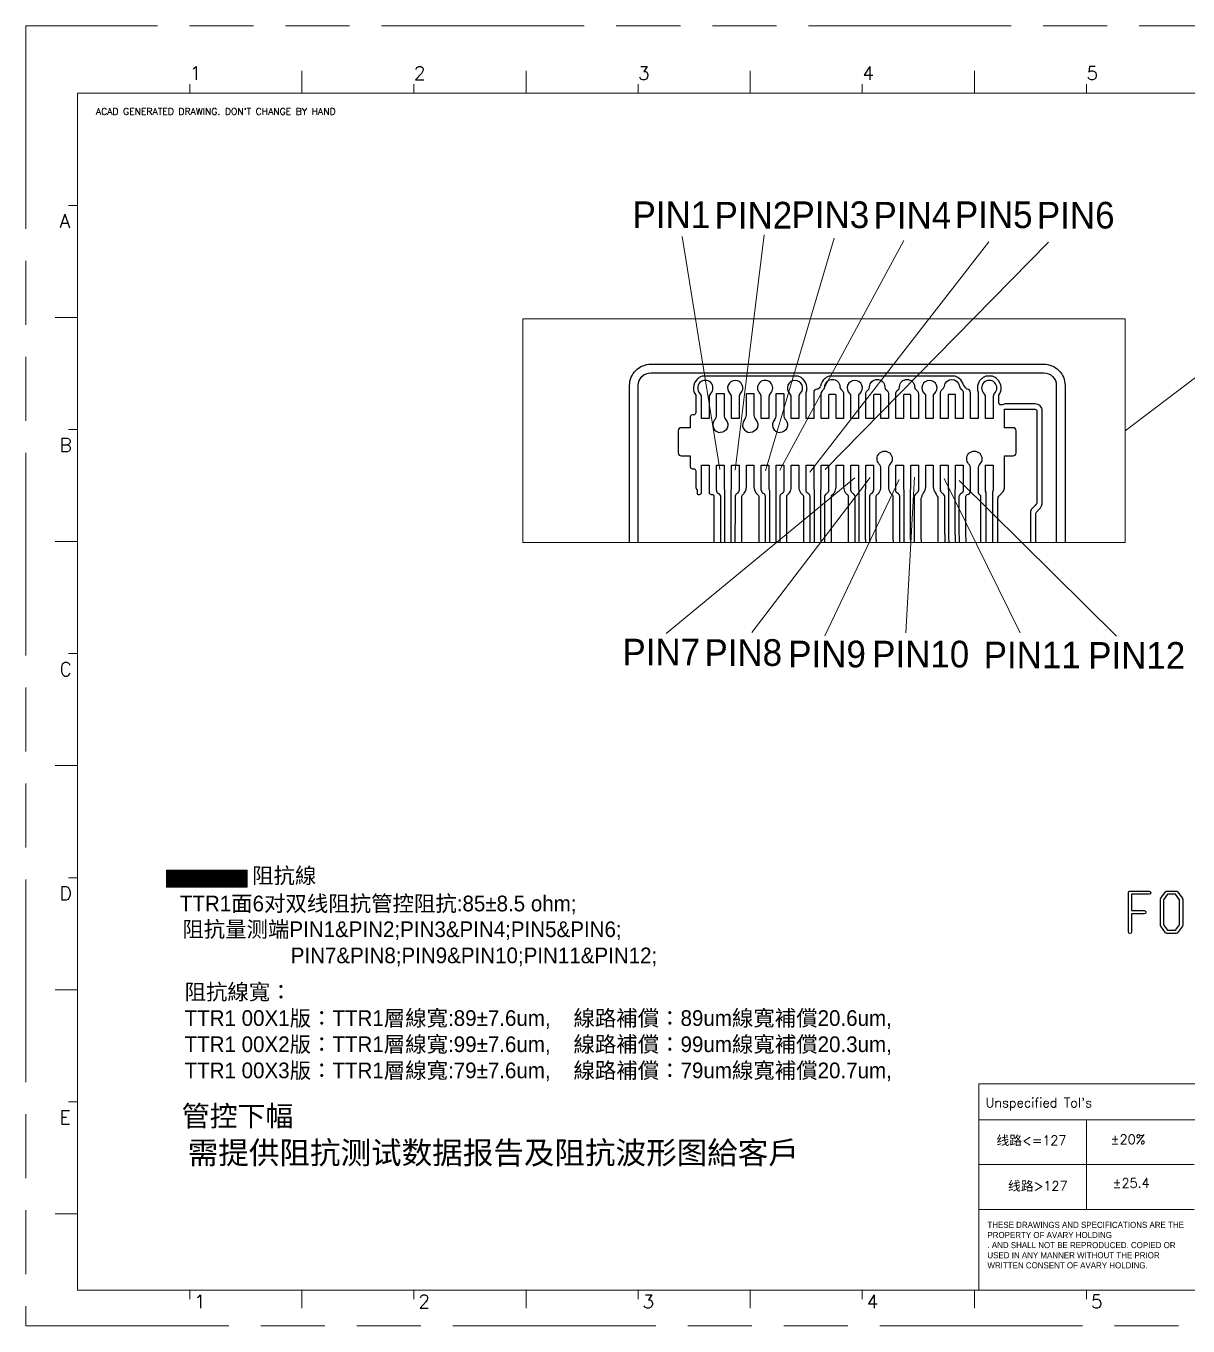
# Model space of a CAD drawing. Extents: x 3712 to 3815, y -392 to -307.
# Drawn here: x 3711.7 to 3766.2, y -391.8 to -330.8 of the extents above; entities that cross this region are included whole.
import ezdxf

# ---------------------------------------------------------------- set-up
doc = ezdxf.new("R2010")
doc.units = 0
doc.linetypes.add('PHANTOM', pattern=[29.5, 9.5, -1.5, 3, -1.5, 3, -1.5, 9.5])
doc.layers.get('0').update_dxf_attribs({"lineweight": 9})
doc.layers.add('0PAPERF', color=2, linetype='PHANTOM', lineweight=9, plot=False)
doc.layers.add('gbr-dxf_layer0', color=7, linetype='Continuous')
doc.layers.add('gbr-outline-dxf_layer1', color=2, linetype='Continuous')
doc.layers.add('備註', color=1, linetype='Continuous', lineweight=9)
doc.styles.add('SIMPLEX', font='simplex.shx')
doc.styles.get("Standard").update_dxf_attribs({"font": 'PMingLiU.ttf'})

msp = doc.modelspace()

# ---------------------------------------------------------------- hatches: boundary and pattern name
at = {"layer": '備註'}
h = msp.add_hatch(dxfattribs=at)
h.set_pattern_fill('ANSI31', color=1, scale=0.271866, style=0)
h.set_pattern_definition([(45, (3941.96731, -288.460075), (-0.0240297424, 0.0240297424), [])])
h.paths.add_polyline_path([(3718.301, -370.393), (3722.075, -370.393), (3722.075, -371.178), (3718.301, -371.178)])

# ---------------------------------------------------------------- linework, layer by layer
for p, q in [((3724.637, -333.979), (3724.637, -332.928)), ((3735.141, -333.979), (3735.141, -332.928)), ((3745.644, -333.979), (3745.644, -332.928)), ((3756.148, -333.979), (3756.148, -332.928)), ((3719.385, -333.979), (3719.385, -333.559)), ((3729.889, -333.979), (3729.889, -333.559)), ((3740.392, -333.979), (3740.392, -333.559)), ((3750.896, -333.979), (3750.896, -333.559)), ((3761.4, -333.979), (3761.4, -333.559)), ((3795.223, -333.979), (3714.133, -333.979)), ((3714.133, -333.979), (3714.133, -390.07)), ((3714.133, -339.231), (3713.713, -339.231)), ((3714.133, -344.483), (3713.082, -344.483)), ((3714.133, -349.735), (3713.713, -349.735)), ((3714.133, -354.987), (3713.082, -354.987)), ((3714.133, -360.238), (3713.713, -360.238)), ((3714.133, -365.49), (3713.082, -365.49)), ((3714.133, -370.742), (3713.713, -370.742)), ((3714.133, -375.994), (3713.082, -375.994)), ((3756.358, -380.406), (3756.358, -390.07)), ((3756.358, -380.406), (3795.223, -380.406)), ((3714.133, -381.246), (3713.713, -381.246)), ((3756.358, -382.087), (3771.694, -382.087)), ((3761.4, -386.288), (3761.4, -382.087)), ((3756.358, -384.187), (3766.442, -384.187)), ((3714.133, -386.498), (3713.082, -386.498)), ((3756.358, -386.288), (3766.442, -386.288)), ((3714.133, -390.07), (3795.223, -390.07)), ((3719.385, -390.07), (3719.385, -390.49)), ((3724.637, -390.07), (3724.637, -390.91)), ((3729.889, -390.07), (3729.889, -390.49)), ((3735.141, -390.07), (3735.141, -390.91)), ((3740.392, -390.07), (3740.392, -390.49)), ((3745.644, -390.07), (3745.644, -390.91)), ((3750.896, -390.07), (3750.896, -390.49)), ((3756.148, -390.07), (3756.148, -390.91)), ((3761.4, -390.07), (3761.4, -390.49))]:
    msp.add_line(p, q)
at = {"layer": '0PAPERF'}
for p, q in [((3797.871, -330.826), (3711.716, -330.826)), ((3711.716, -330.826), (3711.716, -391.75)), ((3711.716, -391.75), (3797.871, -391.75))]:
    msp.add_line(p, q, dxfattribs=at)
at = {"layer": 'gbr-dxf_layer0'}
for p, q in [((3742.906, -347.079), (3748.273, -347.079)), ((3747.824, -347.232), (3743.462, -347.232)), ((3748.282, -347.08), (3748.848, -347.08)), ((3748.857, -347.079), (3755.817, -347.079)), ((3755.174, -347.232), (3749.412, -347.232)), ((3755.826, -347.08), (3756.24, -347.08)), ((3756.249, -347.079), (3757.425, -347.079)), ((3756.924, -347.232), (3756.762, -347.232)), ((3748.62, -347.996), (3748.62, -348.049)), ((3748.62, -348.049), (3748.62, -348.227)), ((3752.121, -348.052), (3752.121, -348.588)), ((3753.521, -348.052), (3753.521, -348.588)), ((3756.321, -348.049), (3756.321, -348.227)), ((3742.76, -349.655), (3742.426, -349.655)), ((3745.82, -351.993), (3745.82, -352.428)), ((3747.92, -351.993), (3747.92, -352.434)), ((3750.021, -351.993), (3750.021, -352.434)), ((3752.121, -351.574), (3752.121, -351.993)), ((3752.121, -351.993), (3752.121, -352.434)), ((3754.221, -351.993), (3754.221, -352.427)), ((3756.321, -351.574), (3756.321, -351.993)), ((3756.321, -351.993), (3756.321, -352.577)), ((3743.72, -352.4), (3743.72, -352.577)), ((3743.72, -352.577), (3743.72, -352.681)), ((3756.321, -352.577), (3756.321, -352.66)), ((3745.257, -355.038), (3745.258, -353.328)), ((3743.94, -353.549), (3743.94, -355.038))]:
    msp.add_line(p, q, dxfattribs=at)
at = {"layer": 'gbr-dxf_layer0', "color": 1}
for p, q in [((3744.065, -352.577), (3744.065, -352.4)), ((3744.754, -353.347), (3744.754, -352.595)), ((3744.753, -355.038), (3744.754, -353.356)), ((3744.932, -353.347), (3744.931, -355.038)), ((3744.444, -353.549), (3744.444, -355.038))]:
    msp.add_line(p, q, dxfattribs=at)
at = {"layer": 'gbr-dxf_layer0', "color": 6}
for p, q in [((3754.565, -352.577), (3754.565, -352.4)), ((3754.938, -352.588), (3754.938, -354.655))]:
    msp.add_line(p, q, dxfattribs=at)
at = {"layer": 'gbr-dxf_layer0', "linetype": 'Continuous'}
for points in [[(3740.399, -355.038), (3740.399, -347.673, -0.414219), (3740.993, -347.08), (3742.897, -347.08)], [(3743.46, -347.232, 0.207238), (3743.205, -347.342, -0.044605), (3743.195, -347.351)], [(3749.41, -347.232, 0.207236), (3749.155, -347.342, -0.044563), (3749.146, -347.351)], [(3757.433, -347.08), (3759.393, -347.08, -0.414221), (3759.986, -347.673), (3759.986, -355.038)], [(3743.195, -347.352, 0.229178), (3742.983, -347.791, 0.161302), (3743.093, -348.125), (3743.093, -348.952, -0.414254), (3742.993, -349.052), (3742.935, -349.052, 0.414074), (3742.835, -349.152), (3742.835, -349.579)], [(3748.303, -347.802), (3748.302, -347.771, 0.220116), (3748.09, -347.352)], [(3748.62, -348.227), (3748.62, -349.218), (3748.265, -349.218), (3748.265, -348.227), (3748.265, -348.049), (3748.265, -348.003, 0.090153), (3748.306, -347.805)], [(3748.938, -347.714), (3748.927, -347.735), (3748.855, -347.807, 0.011086), (3748.842, -347.82, -0.209601), (3748.787, -347.845), (3748.772, -347.845)], [(3751.065, -348.049, -0.196728), (3751.117, -347.925), (3751.216, -347.826), (3751.238, -347.73, -0.401236), (3751.593, -347.39, -0.401247), (3751.948, -347.73), (3751.969, -347.826), (3752.069, -347.925, -0.196722), (3752.121, -348.049)], [(3752.465, -348.049, -0.196728), (3752.517, -347.925), (3752.616, -347.826), (3752.638, -347.73, -0.401216), (3752.993, -347.39, -0.401235), (3753.348, -347.73), (3753.37, -347.826), (3753.469, -347.925, -0.196722), (3753.521, -348.049)], [(3755.965, -347.995, 0.414241), (3755.815, -347.845, -0.377773), (3755.766, -347.801, 0.0324), (3755.731, -347.762), (3755.648, -347.678), (3755.637, -347.662)], [(3756.321, -347.601, 0.087331), (3756.287, -347.791, 0.087324), (3756.321, -347.98), (3756.321, -348.049)], [(3757.458, -348.582), (3757.439, -348.587), (3757.395, -348.587, -0.414106), (3757.295, -348.487), (3757.295, -348.122, 0.159348), (3757.403, -347.791, 0.229189), (3757.19, -347.352)], [(3743.794, -348.042, 0.200387), (3743.72, -348.22), (3743.72, -349.218), (3743.365, -349.218), (3743.365, -348.22, 0.200479), (3743.291, -348.042)], [(3743.978, -349.285, 0.182128), (3744.065, -349.053), (3744.065, -348.049), (3744.42, -348.049), (3744.42, -349.054, 0.182055), (3744.507, -349.285, -0.649218), (3744.243, -349.878)], [(3745.194, -348.042, 0.200485), (3745.12, -348.22), (3745.12, -349.218), (3744.765, -349.218), (3744.765, -348.22, 0.196935), (3744.693, -348.044)], [(3745.378, -349.285, 0.182043), (3745.465, -349.054), (3745.465, -348.049), (3745.82, -348.049), (3745.82, -349.053, 0.182128), (3745.907, -349.285, -0.64921), (3745.643, -349.878)], [(3746.594, -348.042, 0.200485), (3746.52, -348.22), (3746.52, -349.218), (3746.165, -349.218), (3746.165, -348.22, 0.200479), (3746.091, -348.042)], [(3746.778, -349.285, 0.182128), (3746.865, -349.053), (3746.865, -348.049), (3747.22, -348.049), (3747.22, -349.054, 0.182055), (3747.307, -349.285, -0.649218), (3747.043, -349.878)], [(3747.992, -348.044, 0.196906), (3747.92, -348.22), (3747.92, -349.218), (3747.565, -349.218), (3747.565, -348.22, 0.200479), (3747.491, -348.042)], [(3757.095, -348.042, 0.200485), (3757.021, -348.22), (3757.021, -349.218), (3756.665, -349.218), (3756.665, -348.22, 0.200479), (3756.591, -348.042)], [(3757.249, -355.038, -0.000025), (3757.249, -355.038), (3757.249, -352.996, -0.1982), (3757.321, -352.822), (3757.478, -352.665, 0.19853), (3757.55, -352.492), (3757.55, -350.971), (3757.96, -350.971, 0.391826), (3758.11, -350.833), (3758.11, -349.793, 0.391618), (3757.96, -349.655), (3757.55, -349.655), (3757.55, -348.791), (3758.998, -348.791, -0.414253), (3759.074, -348.867), (3759.074, -353.123, -0.198542), (3759.002, -353.296), (3758.845, -353.453, 0.198195), (3758.773, -353.627), (3758.773, -355.038)], [(3759.028, -353.662, -0.196701), (3759.05, -353.608), (3759.183, -353.476, 0.198476), (3759.329, -353.123), (3759.329, -348.867, 0.414223), (3758.998, -348.536), (3757.774, -348.536, -0.019087), (3757.747, -348.537, -0.019078), (3757.72, -348.536), (3757.626, -348.536, 0.126861), (3757.466, -348.577)], [(3742.425, -349.655, 0.390636), (3742.276, -349.793), (3742.276, -350.833)], [(3751.765, -351.573, 0.181869), (3751.678, -351.342, -0.185026), (3751.587, -351.104, -0.414223), (3751.943, -350.749, -0.414223), (3752.298, -351.104, -0.185026), (3752.207, -351.342, 0.18188), (3752.121, -351.573)], [(3755.965, -351.573, 0.181869), (3755.878, -351.342, -0.185026), (3755.787, -351.104, -0.414223), (3756.143, -350.749, -0.414223), (3756.499, -351.104, -0.185026), (3756.407, -351.342, 0.18188), (3756.321, -351.573)], [(3742.835, -351.047), (3742.835, -351.475, 0.414099), (3742.935, -351.575), (3742.995, -351.575, -0.414254), (3743.095, -351.675), (3743.095, -352.425, 0.24862), (3743.16, -352.549), (3743.16, -352.706, 0.414253), (3743.237, -352.782), (3743.263, -352.782)], [(3745.257, -353.326), (3745.257, -352.858, -0.240491), (3745.289, -352.796, 0.0332), (3745.334, -352.757, -0.074119), (3745.398, -352.675, 0.138343), (3745.465, -352.439)], [(3745.916, -352.706, -0.017329), (3745.931, -352.725, 0.057758), (3746.008, -352.795, -0.247092), (3746.041, -352.858), (3746.041, -355.038)], [(3747.388, -352.797, 0.034293), (3747.434, -352.757, -0.07397), (3747.498, -352.675, 0.138389), (3747.565, -352.439)], [(3747.92, -352.435, 0.146451), (3747.994, -352.682, -0.056669), (3748.044, -352.745, 0.043579), (3748.103, -352.797)], [(3749.482, -352.797, 0.043577), (3749.541, -352.745, -0.056662), (3749.591, -352.682, 0.146452), (3749.665, -352.435)], [(3750.021, -352.435, 0.14645), (3750.095, -352.682, -0.05665), (3750.144, -352.745, 0.043575), (3750.203, -352.797)], [(3751.582, -352.797, 0.043572), (3751.641, -352.745, -0.056663), (3751.691, -352.682, 0.146443), (3751.765, -352.435)], [(3752.121, -352.435, 0.146463), (3752.195, -352.682, -0.056639), (3752.244, -352.745, 0.043582), (3752.303, -352.797)], [(3753.652, -354.873), (3753.652, -352.982, -0.170402), (3753.696, -352.857, -0.115435), (3753.765, -352.711)], [(3754.32, -352.711, -0.069538), (3754.371, -352.795), (3754.406, -352.854, -0.135475), (3754.434, -352.956), (3754.434, -354.656, 0.011467), (3754.443, -355.038, 0.011467)], [(3755.752, -354.656), (3755.752, -352.858, -0.190268), (3755.772, -352.806, -0.26301), (3755.815, -352.782, 0.414244), (3755.965, -352.632)], [(3756.691, -355.038), (3756.691, -352.669, -0.136155), (3756.665, -352.577)], [(3757.021, -352.4), (3757.021, -352.577, -0.136166), (3756.995, -352.669), (3756.995, -355.038)], [(3743.821, -352.782), (3743.865, -352.782, -0.414253), (3743.941, -352.858), (3743.941, -353.549)], [(3747.358, -355.038), (3747.358, -352.858, -0.229606), (3747.387, -352.798)], [(3748.105, -352.798, -0.229164), (3748.134, -352.858), (3748.134, -354.911, 0.002414), (3748.134, -355.038, 0.002414)], [(3749.452, -354.91), (3749.452, -352.858, -0.229175), (3749.48, -352.798)], [(3750.205, -352.798, -0.229164), (3750.234, -352.858), (3750.234, -354.891, 0.003223), (3750.235, -355.038, 0.003223)], [(3751.552, -354.891), (3751.552, -352.858, -0.229175), (3751.581, -352.798)], [(3752.305, -352.798, -0.228563), (3752.334, -352.858), (3752.334, -354.872)], [(3756.398, -352.792, -0.266354), (3756.436, -352.858), (3756.436, -355.038)], [(3749.452, -355.038, -0.002703), (3749.452, -354.91)], [(3755.762, -355.038, -0.013601), (3755.752, -354.656)]]:
    msp.add_lwpolyline(points, format="xyb", dxfattribs=at)
for points in [[(3748.965, -349.218), (3748.965, -348.05, -0.19881), (3749.017, -347.924), (3749.116, -347.826), (3749.137, -347.729, -0.954065), (3749.848, -347.729), (3749.87, -347.826), (3749.968, -347.924, -0.198839), (3750.021, -348.05), (3750.021, -349.218), (3749.665, -349.218), (3749.665, -348.124), (3749.642, -348.101), (3749.343, -348.101), (3749.32, -348.124), (3749.32, -349.218)], [(3754.565, -349.218), (3754.565, -348.005, -0.199781), (3754.617, -347.879), (3754.7, -347.795), (3754.739, -347.71, -0.904643), (3755.447, -347.71), (3755.485, -347.795), (3755.569, -347.879, -0.199797), (3755.621, -348.005), (3755.621, -349.218), (3755.265, -349.218), (3755.265, -348.101), (3754.921, -348.101), (3754.921, -349.218)], [(3763.361, -373.279), (3763.361, -371.444, -0.414239), (3763.437, -371.367), (3764.329, -371.367, -1), (3764.329, -371.52), (3763.513, -371.52), (3763.513, -372.285), (3764.106, -372.285, -1), (3764.106, -372.437), (3763.513, -372.437), (3763.513, -373.279, -1)], [(3764.861, -372.973), (3764.861, -371.75, -0.159612), (3764.875, -371.705), (3765.098, -371.399, -0.240361), (3765.16, -371.367), (3765.606, -371.367, -0.240361), (3765.668, -371.399), (3765.891, -371.705, -0.159612), (3765.906, -371.75), (3765.906, -372.973, -0.159612), (3765.891, -373.018), (3765.668, -373.324, -0.240361), (3765.606, -373.355), (3765.16, -373.355, -0.240361), (3765.098, -373.324), (3764.875, -373.018, -0.159612)]]:
    msp.add_lwpolyline(points, format="xyb", close=True, dxfattribs=at)
for points in [[(3750.779, -348.057), (3750.721, -348.115), (3750.721, -349.218), (3750.365, -349.218), (3750.365, -348.115), (3750.307, -348.057)], [(3751.065, -349.218), (3751.065, -348.588), (3751.065, -348.052)], [(3751.593, -348.101), (3751.444, -348.101), (3751.421, -348.124), (3751.421, -348.588)], [(3752.121, -348.588), (3752.121, -349.218), (3751.765, -349.218), (3751.765, -348.588), (3751.765, -348.124), (3751.742, -348.101), (3751.593, -348.101)], [(3752.465, -349.218), (3752.465, -348.588), (3752.465, -348.052)], [(3752.993, -348.101), (3752.844, -348.101), (3752.821, -348.124), (3752.821, -348.588)], [(3753.521, -348.588), (3753.521, -349.218), (3753.165, -349.218), (3753.165, -348.588), (3753.165, -348.124), (3753.142, -348.101), (3752.993, -348.101)], [(3754.279, -348.057), (3754.221, -348.115), (3754.221, -349.218), (3753.865, -349.218), (3753.865, -348.115), (3753.807, -348.057)], [(3756.321, -348.227), (3756.321, -349.218), (3755.965, -349.218), (3755.965, -348.227), (3755.965, -348.049), (3755.965, -347.996)], [(3751.421, -348.588), (3751.421, -349.218), (3751.065, -349.218)], [(3752.821, -348.588), (3752.821, -349.218), (3752.465, -349.218)], [(3742.835, -349.58), (3742.835, -349.655), (3742.76, -349.655)], [(3742.426, -350.971), (3742.76, -350.971), (3742.835, -350.971), (3742.835, -351.047)], [(3743.365, -352.68), (3743.365, -352.577), (3743.365, -352.4), (3743.365, -351.409), (3743.72, -351.409), (3743.72, -352.4)], [(3745.465, -352.438), (3745.465, -351.993), (3745.465, -351.409), (3745.82, -351.409), (3745.82, -351.993)], [(3747.565, -352.438), (3747.565, -351.993), (3747.565, -351.409), (3747.92, -351.409), (3747.92, -351.993)], [(3749.665, -352.434), (3749.665, -351.993), (3749.665, -351.409), (3750.021, -351.409), (3750.021, -351.993)], [(3753.865, -352.427), (3753.865, -351.993), (3753.865, -351.409), (3754.221, -351.409), (3754.221, -351.993)], [(3756.665, -352.577), (3756.665, -352.4), (3756.665, -351.409), (3757.021, -351.409), (3757.021, -352.4)], [(3751.765, -352.434), (3751.765, -351.993), (3751.765, -351.574)], [(3755.965, -352.631), (3755.965, -352.577), (3755.965, -351.993), (3755.965, -351.574)], [(3759.028, -355.038), (3759.028, -355.038), (3759.028, -353.662)]]:
    msp.add_lwpolyline(points, dxfattribs=at)
at = {"layer": 'gbr-dxf_layer0', "color": 1, "linetype": 'Continuous'}
for points in [[(3744.065, -352.395), (3744.065, -351.409), (3744.42, -351.409), (3744.42, -352.533, -0.190232), (3744.444, -352.594), (3744.444, -353.549)], [(3744.754, -352.594), (3744.754, -352.568, -0.127296), (3744.765, -352.524), (3744.765, -352.4), (3744.765, -351.409), (3745.12, -351.409), (3745.12, -352.4)], [(3744.266, -355.038), (3744.266, -353.549), (3744.266, -352.864, 0.177737), (3744.155, -352.732)], [(3745.12, -352.4), (3745.12, -352.577, -0.263624), (3745.034, -352.73, 0.166325), (3744.932, -352.856), (3744.932, -353.338)]]:
    msp.add_lwpolyline(points, format="xyb", dxfattribs=at)
at = {"layer": 'gbr-dxf_layer0', "color": 2, "linetype": 'Continuous'}
msp.add_lwpolyline([(3746.165, -352.577), (3746.165, -352.4), (3746.165, -351.409), (3746.52, -351.409), (3746.52, -352.4)], dxfattribs=at)
for points in [[(3746.854, -355.038), (3746.854, -352.567, -0.125827), (3746.865, -352.524), (3746.865, -352.4), (3746.865, -351.409), (3747.22, -351.409), (3747.22, -352.4)], [(3746.366, -355.038), (3746.366, -352.864, 0.177714), (3746.255, -352.732)], [(3746.52, -352.4), (3746.52, -352.533, -0.191549), (3746.544, -352.595), (3746.544, -355.038)], [(3747.136, -352.729, 0.168467), (3747.032, -352.856), (3747.032, -355.038)], [(3747.22, -352.4), (3747.22, -352.577, -0.25929), (3747.136, -352.729)]]:
    msp.add_lwpolyline(points, format="xyb", dxfattribs=at)
at = {"layer": 'gbr-dxf_layer0', "color": 3, "linetype": 'Continuous'}
for points in [[(3748.46, -355.038, -0.002488), (3748.46, -354.91), (3748.46, -352.86, 0.17096), (3748.354, -352.732, -0.26851), (3748.265, -352.577), (3748.265, -351.409), (3748.62, -351.409), (3748.62, -352.535, -0.162687), (3748.638, -352.588), (3748.638, -354.91, 0.002526), (3748.638, -355.038, 0.002526)], [(3748.948, -354.91), (3748.948, -352.574, -0.162949), (3748.965, -352.521), (3748.965, -352.4), (3748.965, -351.409), (3749.32, -351.409), (3749.32, -352.4)], [(3749.32, -352.4), (3749.32, -352.577, -0.2683), (3749.231, -352.732, 0.171068), (3749.126, -352.86), (3749.126, -354.9)]]:
    msp.add_lwpolyline(points, format="xyb", dxfattribs=at)
at = {"layer": 'gbr-dxf_layer0', "color": 4, "linetype": 'Continuous'}
for points in [[(3750.365, -352.577), (3750.365, -352.4), (3750.365, -351.409), (3750.721, -351.409), (3750.721, -352.4)], [(3751.065, -352.395), (3751.065, -351.409), (3751.421, -351.409), (3751.421, -352.577)]]:
    msp.add_lwpolyline(points, dxfattribs=at)
at = {"layer": 'gbr-dxf_layer0', "color": 5, "linetype": 'Continuous'}
msp.add_lwpolyline([(3752.465, -352.577), (3752.465, -352.4), (3752.465, -351.409), (3752.821, -351.409), (3752.821, -352.4)], dxfattribs=at)
for points in [[(3753.148, -354.872), (3753.148, -352.574, -0.162949), (3753.165, -352.521), (3753.165, -352.4), (3753.165, -351.409), (3753.521, -351.409), (3753.521, -352.4)], [(3752.661, -355.038, -0.004475), (3752.66, -354.872), (3752.66, -352.86, 0.17096), (3752.554, -352.732, -0.268531), (3752.465, -352.577)], [(3752.821, -352.4), (3752.821, -352.535, -0.162687), (3752.838, -352.588), (3752.838, -354.872, 0.004562), (3752.839, -355.038, 0.004562)], [(3753.521, -352.4), (3753.521, -352.577, -0.268304), (3753.432, -352.732, 0.171047), (3753.326, -352.86), (3753.326, -354.872, 0.00482), (3753.327, -355.038, 0.00482)]]:
    msp.add_lwpolyline(points, format="xyb", dxfattribs=at)
at = {"layer": 'gbr-dxf_layer0', "color": 6, "linetype": 'Continuous'}
for points in [[(3754.565, -352.395), (3754.565, -351.409), (3754.921, -351.409), (3754.921, -352.535, -0.159487), (3754.938, -352.587)], [(3755.248, -354.656), (3755.248, -352.574, -0.162571), (3755.265, -352.521), (3755.265, -352.4), (3755.265, -351.409), (3755.621, -351.409), (3755.621, -352.4)], [(3754.76, -354.655), (3754.76, -352.86, 0.169931), (3754.655, -352.732, -0.27008), (3754.565, -352.577)], [(3755.621, -352.4), (3755.621, -352.577, -0.268074), (3755.532, -352.732, 0.171227), (3755.426, -352.86), (3755.426, -354.646)]]:
    msp.add_lwpolyline(points, format="xyb", dxfattribs=at)
at = {"layer": 'gbr-dxf_layer0', "color": 4, "linetype": 'Continuous'}
for points in [[(3750.561, -355.038, -0.003318), (3750.56, -354.891), (3750.56, -352.86, 0.171068), (3750.454, -352.732, -0.268304), (3750.365, -352.577)], [(3750.721, -352.4), (3750.721, -352.535, -0.160261), (3750.738, -352.588), (3750.738, -354.891, 0.003372), (3750.739, -355.038, 0.003372)], [(3751.048, -354.891), (3751.048, -352.574, -0.161082), (3751.065, -352.521), (3751.065, -352.4)], [(3751.333, -352.731, 0.173096), (3751.226, -352.86), (3751.226, -354.891, 0.00353), (3751.227, -355.038, 0.00353)]]:
    msp.add_lwpolyline(points, format="xyb", dxfattribs=at)
at = {"layer": 'gbr-dxf_layer0', "linetype": 'Continuous'}
msp.add_lwpolyline([(3765.013, -372.948), (3765.199, -373.203), (3765.568, -373.203), (3765.753, -372.948), (3765.753, -371.774), (3765.568, -371.52), (3765.199, -371.52), (3765.013, -371.774)], close=True, dxfattribs=at)
at = {"layer": 'gbr-dxf_layer0'}
for centre, radius, start, end in [((3747.825, -347.582), 0.35, 42.90024, 90.00077), ((3755.175, -347.582), 0.35, 42.90024, 90.00077), ((3756.761, -347.582), 0.35, 90.00095, 137.1995), ((3756.925, -347.582), 0.35, 42.90024, 90.00077), ((3743.542, -347.791), 0.356, 315.04899, 224.95101), ((3744.943, -347.791), 0.356, 315.0486, 225.48895), ((3746.343, -347.791), 0.356, 315.04899, 224.95101), ((3747.743, -347.791), 0.356, 314.51248, 224.95226), ((3748.77, -347.995), 0.15, 90, 180), ((3749.493, -347.791), 0.56, 128.36718, 170.86196), ((3750.543, -347.791), 0.356, 311.59173, 228.39978), ((3754.043, -347.791), 0.356, 311.59173, 228.39978), ((3755.093, -347.791), 0.56, 14.44496, 51.62391), ((3756.843, -347.79), 0.56, 128.38789, 158.93388), ((3756.843, -347.791), 0.356, 315.04899, 224.95101), ((3744.243, -349.522), 0.356, 138.03315, 270), ((3745.643, -349.522), 0.356, 138.03267, 270.00012), ((3747.043, -349.522), 0.356, 138.03315, 270), ((3742.425, -350.821), 0.15, 184.65561, 269.99998), ((3743.265, -352.682), 0.1, 270, 0), ((3743.82, -352.682), 0.1, 180, 269.98281), ((3746.27, -352.43), 0.45, 180.00025, 216.36186), ((3753.415, -352.428), 0.45, 321.20092, 0.00256), ((3754.671, -352.428), 0.45, 179.99684, 218.80212), ((3756.471, -352.661), 0.15, 180.00331, 240.49483), ((3761.66, -354.891), 10.109, 180.00016, 180.83319), ((3761.941, -354.872), 9.607, 180.00021, 180.99063), ((3761.942, -354.872), 8.29, 180.00236, 181.14697)]:
    msp.add_arc(centre, radius, start, end, dxfattribs=at)
at = {"layer": 'gbr-dxf_layer0', "color": 1}
msp.add_arc((3744.242, -352.577), 0.178, 180.00048, 240.30296, dxfattribs=at)
at = {"layer": 'gbr-dxf_layer0', "color": 2}
msp.add_arc((3746.343, -352.577), 0.178, 179.99947, 239.82851, dxfattribs=at)
at = {"layer": 'gbr-dxf_layer0', "color": 4}
for centre, radius, start, end in [((3751.243, -352.577), 0.178, 300.95359, 0.00033), ((3761.66, -354.891), 10.613, 180.00225, 180.79761)]:
    msp.add_arc(centre, radius, start, end, dxfattribs=at)
at = {"layer": 'gbr-dxf_layer0', "color": 3}
for radius, start, end in [(12.389, 180.04432, 180.59243), (12.211, 180.00017, 180.60107)]:
    msp.add_arc((3761.337, -354.91), radius, start, end, dxfattribs=at)
at = {"layer": 'gbr-dxf_layer0', "color": 5}
msp.add_arc((3761.942, -354.872), 8.794, 180.00271, 181.085, dxfattribs=at)
at = {"layer": 'gbr-dxf_layer0', "color": 6}
for radius, start, end in [(8.017, 180.00005, 182.73621), (7.839, 180.00008, 182.79843), (7.529, 180.06841, 182.90786), (7.351, 179.99989, 182.9783)]:
    msp.add_arc((3762.777, -354.656), radius, start, end, dxfattribs=at)
at = {"layer": 'gbr-outline-dxf_layer1', "linetype": 'Continuous'}
msp.add_lwpolyline([(3739.993, -355.038), (3739.993, -347.673, -0.414218), (3740.993, -346.673), (3759.393, -346.673, -0.414219), (3760.393, -347.673), (3760.393, -355.038)], format="xyb", dxfattribs=at)
at = {"layer": '備註', "color": 1, "linetype": 'Continuous'}
for p, q in [((3742.457, -340.699), (3744.214, -351.617)), ((3744.943, -351.638), (3746.3, -340.612)), ((3749.582, -340.773), (3746.355, -351.667)), ((3747.031, -351.635), (3752.843, -340.875)), ((3748.443, -351.733), (3756.824, -340.948)), ((3749.154, -351.613), (3759.622, -340.954)), ((3763.203, -349.794), (3770.713, -344.096)), ((3741.708, -359.303), (3750.543, -352.007)), ((3745.723, -359.25), (3751.267, -351.993)), ((3749.142, -359.41), (3752.618, -352.083)), ((3752.929, -359.259), (3753.34, -351.973)), ((3758.294, -359.259), (3754.738, -352.039)), ((3762.807, -359.423), (3755.439, -352.12))]:
    msp.add_line(p, q, dxfattribs=at)
for points in [[(3734.985, -344.55), (3763.203, -344.55), (3763.203, -355.038), (3734.985, -355.038)], [(3718.301, -370.393), (3722.075, -370.393), (3722.075, -371.178), (3718.301, -371.178)]]:
    msp.add_lwpolyline(points, close=True, dxfattribs=at)

# ---------------------------------------------------------------- texts
at = {"style": 'SIMPLEX'}
for s, height, p in [('1', 0.63, (3719.385, -333.348)), ('2', 0.63, (3729.889, -333.348)), ('3', 0.63, (3740.392, -333.348)), ('4', 0.63, (3750.896, -333.348)), ('5', 0.63, (3761.4, -333.348)), ('A', 0.639, (3713.292, -340.281)), ('B', 0.639, (3713.292, -350.785)), ('C', 0.639, (3713.292, -361.289)), ('D', 0.639, (3713.292, -371.793)), ("Unspecified Tol's", 0.44116, (3756.667, -381.503)), ('E', 0.639, (3713.292, -382.297)), ('1', 0.63, (3719.595, -390.918)), ('2', 0.63, (3730.099, -390.918)), ('3', 0.63, (3740.603, -390.918)), ('4', 0.63, (3751.106, -390.918)), ('5', 0.63, (3761.61, -390.918))]:
    msp.add_text(s, height=height, dxfattribs=at).set_placement(p)
at = {"color": 3, "style": 'SIMPLEX'}
msp.add_text("ACAD GENERATED DRAWING. DON'T CHANGE BY HAND", height=0.31512, dxfattribs=at).set_placement((3714.997, -334.987))
at = {"attachment_point": 1, "style": 'SIMPLEX'}
for s, insert, char_height in [('{\\fSimSun|b0|i0|c134|p2;\\M+5CFDF\\M+5C2B7}<=127', (3757.179, -382.83), 0.44116), ('%%P20%', (3762.533, -382.782), 0.4412), ('{\\fSimSun|b0|i0|c134|p2;\\M+5CFDF\\M+5C2B7}>127', (3757.72, -384.966), 0.44116)]:
    msp.add_mtext(s, dxfattribs=dict(at, insert=insert, char_height=char_height))
at = {"insert": (3762.622, -384.829), "char_height": 0.4412, "attachment_point": 1, "style": 'SIMPLEX', "bg_fill": 2}
msp.add_mtext('%%P25.4', dxfattribs=at)
at = {"color": 3, "lineweight": 0, "insert": (3756.758, -386.868), "char_height": 0.284595, "width": 9.31569, "attachment_point": 1}
msp.add_mtext('THESE DRAWINGS AND SPECIFICATIONS ARE THE PROPERTY OF AVARY HOLDING\\P. AND SHALL NOT BE REPRODUCED. COPIED OR USED IN ANY MANNER WITHOUT THE PRIOR WRITTEN CONSENT OF AVARY HOLDING.', dxfattribs=at)
at = {"layer": '備註', "lineweight": 0}
for s, insert, char_height, width, attachment_point in [('{\\fPMingLiU|b0|i0|c0|p18;PIN1}', (3743.771, -339.046), 1.251, 5.20286, 3), ('{\\fPMingLiU|b0|i0|c0|p18;PIN2}', (3747.612, -339.067), 1.251, 5.20286, 3), ('{\\fPMingLiU|b0|i0|c0|p18;PIN3}', (3751.217, -339.046), 1.251, 5.20286, 3), ('{\\fPMingLiU|b0|i0|c0|p18;PIN4}', (3755.059, -339.067), 1.251, 5.20286, 3), ('{\\fPMingLiU|b0|i0|c0|p18;PIN5}', (3758.871, -339.046), 1.251, 5.20286, 3), ('{\\fPMingLiU|b0|i0|c0|p18;PIN6}', (3762.713, -339.067), 1.251, 5.20286, 3), ('{\\fPMingLiU|b0|i0|c0|p18;PIN7}', (3743.297, -359.544), 1.251, 5.20286, 3), ('{\\fPMingLiU|b0|i0|c0|p18;PIN8}', (3747.138, -359.564), 1.251, 5.20286, 3), ('{\\fPMingLiU|b0|i0|c0|p18;PIN9}', (3751.064, -359.634), 1.251, 5.20286, 3), ('{\\fPMingLiU|b0|i0|c0|p18;PIN10}', (3755.905, -359.636), 1.251, 5.20286, 3), ('{\\fPMingLiU|b0|i0|c0|p18;PIN11}', (3761.131, -359.678), 1.251, 5.20286, 3), ('{\\fPMingLiU|b0|i0|c0|p18;PIN12}', (3766.025, -359.698), 1.251, 5.20286, 3), ('{\\fPMingLiU|b0|i0|c136|p2;阻抗線}', (3722.309, -370.273), 0.73559, 3.67852, 1), ('{\\fPMingLiU|b0|i0|c0|p18;\\P\\P\\fPMingLiU|b0|i0|c136|p18;TTR1面6对双线阻抗管控阻抗:85%%P8.5 ohm;}', (3718.923, -369.13), 0.73559, 42.98219, 1), ('{\\fPMingLiU|b0|i0|c0|p18;\\P\\P\\fPMingLiU|b0|i0|c136|p18;阻抗量测端PIN1&PIN2;PIN3\\fPMingLiU|b0|i0|c136|p18;&\\fPMingLiU|b0|i0|c136|p18;PIN4;PIN5\\fPMingLiU|b0|i0|c136|p18;&\\fPMingLiU|b0|i0|c136|p18;PIN6; \\P                   PIN7&PIN8;PIN9&PIN10;PIN11&PIN12;}', (3719.04, -370.336), 0.735589, 45.16827, 1), ('{\\fPMingLiU|b0|i0|c0|p18;\\P\\fPMingLiU|b0|i0|c136|p18;阻抗線寬：\\PTTR1 00X1版：\\fPMingLiU|b0|i0|c0|p18;TTR1\\fPMingLiU|b0|i0|c136|p18;層線寬:89%%P7.6um,    線路補償\\C2;：89um線寬補償20.6um, \\P\\C256;TTR1 00X2版：TTR1層線寬:99%%P7.6um,    線路補償\\C2;：99um線寬補償20.3um, \\P\\C256;TTR1 00X3版：TTR1層線寬:79%%P7.6um,    線路補償\\C2;：79um線寬補償20.7um, }', (3719.145, -374.499), 0.735589, 39.66757, 1), ('{\\fPMingLiU|b0|i0|c0|p18;需提供阻抗测试数据报告及阻抗波形图給客戶}', (3719.292, -383.103), 1.04963, 31.90499, 1)]:
    msp.add_mtext(s, dxfattribs=dict(at, insert=insert, char_height=char_height, width=width, attachment_point=attachment_point))
at = {"layer": '備註', "color": 2, "linetype": 'Continuous', "insert": (3719.01, -381.429), "char_height": 0.96, "width": 36.27827, "attachment_point": 1}
msp.add_mtext('{\\fPMingLiU|b0|i0|c136|p18;管控下幅}', dxfattribs=at)

doc.saveas('drawing.dxf')
